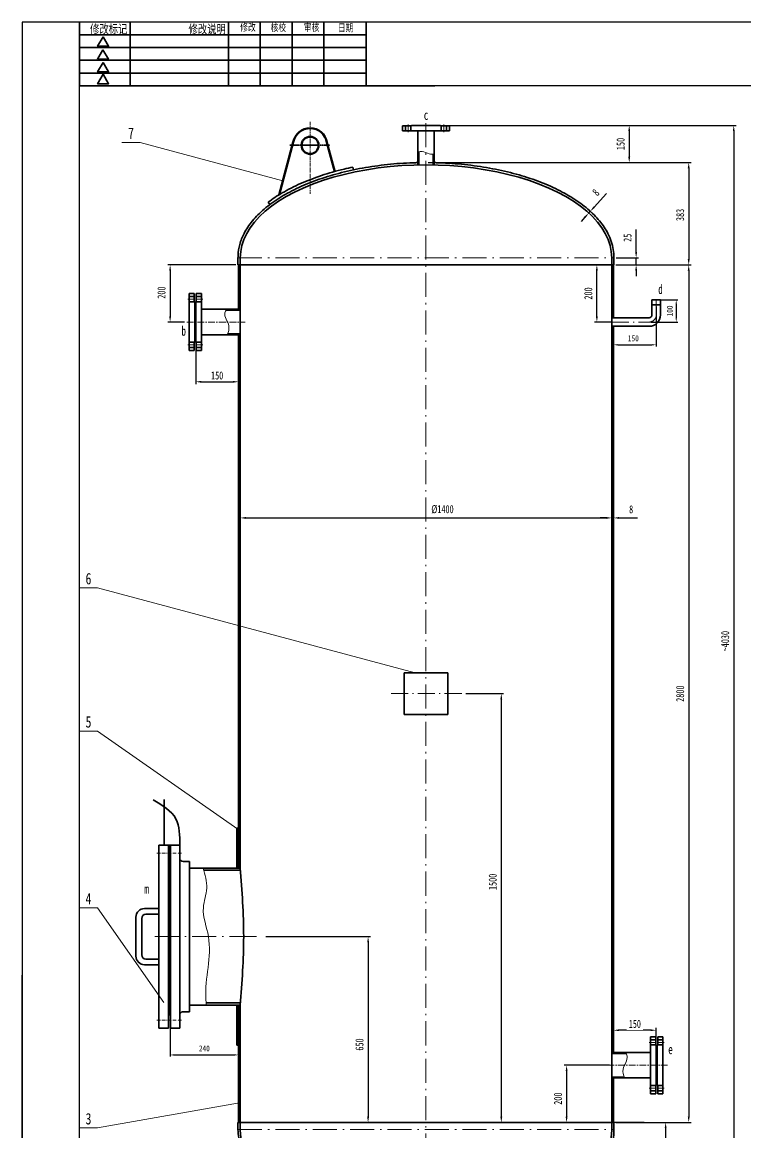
# Model space of a CAD drawing. Header units: millimetres. Extents: x 15321 to 20073, y 1648 to 8378.
# Drawn here: x 15321 to 17854, y 4491 to 8376 of the extents above; entities that cross this region are included whole.
import ezdxf
from ezdxf.enums import TextEntityAlignment as Align

# ---------------------------------------------------------------- set-up
doc = ezdxf.new("R2010")
doc.units = ezdxf.units.MM
doc.header["$MEASUREMENT"] = 0
doc.linetypes.add('ACAD_ISO10W100', pattern=[18.7, 12, -3, 0.7, -3])
doc.linetypes.add('CENTER', pattern=[101.6, 63.5, -12.7, 12.7, -12.7])
doc.layers.get('0').update_dxf_attribs({"lineweight": 35})
for name, color, linetype, lineweight in [('3轮廓、图框', 7, 'Continuous', 40), ('中心线', 1, 'ACAD_ISO10W100', 18), ('中粗线', 4, 'Continuous', 35), ('粗实线', 2, 'Continuous', 70), ('细实线', 7, 'Continuous', 18)]:
    doc.layers.add(name, color=color, linetype=linetype, lineweight=lineweight)
doc.layers.add('4文字、标注、剖面线', color=7, linetype='Continuous')
doc.styles.add('HGCAD', font='', dxfattribs={"width": 0.75})
doc.styles.add('样式 2', font='', dxfattribs={"width": 0.7})
doc.styles.get('HGCAD').set_extended_font_data('SimSun')
doc.styles.get('样式 2').set_extended_font_data('SimSun')
doc.dimstyles.new('HGCAD-5', dxfattribs={"dimscale": 6, "dimtxt": 3.5, "dimasz": 2.5, "dimexe": 1, "dimexo": 1, "dimgap": 2, "dimtad": 1, "dimdec": 1, "dimdsep": 46, "dimtxsty": 'HGCAD', "dimcen": 0, "dimadec": 1, "dimazin": 0, "dimtfac": 1, "dimtdec": 1, "dimtmove": 0, "dimatfit": 1, "dimfxl": 1, "dimtfill": 1, "dimtfillclr": 256, "dimtolj": 1, "dimtzin": 0, "dimarcsym": 1})
doc.dimstyles.new('HGCAD-7', dxfattribs={"dimscale": 8, "dimtxt": 3.5, "dimasz": 2.5, "dimexe": 1, "dimexo": 1, "dimgap": 2, "dimtad": 1, "dimdec": 1, "dimdsep": 46, "dimtxsty": 'HGCAD', "dimcen": 0, "dimadec": 1, "dimazin": 0, "dimtfac": 1, "dimtdec": 1, "dimtmove": 0, "dimatfit": 1, "dimfxl": 1, "dimtfill": 1, "dimtfillclr": 256, "dimtolj": 1, "dimtzin": 0, "dimarcsym": 1})
doc.dimstyles.new('HGCAD-7-1.5', dxfattribs={"dimscale": 8, "dimtxt": 3.5, "dimasz": 2.5, "dimexe": 1, "dimexo": 1, "dimgap": 2, "dimtad": 1, "dimdec": 0, "dimlfac": 0.666667, "dimdsep": 46, "dimtxsty": 'HGCAD', "dimcen": 0, "dimadec": 0, "dimazin": 0, "dimtfac": 1, "dimtdec": 0, "dimtmove": 0, "dimatfit": 1, "dimfxl": 1, "dimtfill": 1, "dimtfillclr": 256, "dimtolj": 1, "dimtzin": 0, "dimarcsym": 1})

# ---------------------------------------------------------------- blocks, each defined once
blk = doc.blocks.new('*D5')
at = {"layer": 'Defpoints', "color": 0, "ltscale": 7}
for p in [(16734.5, 7885.6), (17390.5, 7527.6), (17654.1, 7527.6)]:
    blk.add_point(p, dxfattribs=at)
at = {"layer": '细实线', "color": 0, "lineweight": -2, "ltscale": 7}
for p, q in [((16742.5, 7885.6), (17662.1, 7885.6)), ((17654.1, 7865.6), (17654.1, 7547.6)), ((17398.5, 7527.6), (17662.1, 7527.6))]:
    blk.add_line(p, q, dxfattribs=at)
at = {"layer": '细实线', "color": 0, "ltscale": 7}
for points in [[(17650.7, 7865.6), (17657.4, 7865.6), (17654.1, 7885.6)], [(17650.7, 7547.6), (17657.4, 7547.6), (17654.1, 7527.6)]]:
    blk.add_solid(points, dxfattribs=at)
at = {"layer": '细实线', "color": 0, "ltscale": 7, "insert": (17624.1, 7702.4), "char_height": 28, "attachment_point": 5, "rotation": 90, "style": 'HGCAD', "bg_fill": 3, "box_fill_scale": 1.25, "bg_fill_color": 256, "bg_fill_true_color": 13158600, "bg_fill_transparency": 4273404}
blk.add_mtext('\\A1;383', dxfattribs=at)
blk = doc.blocks.new('*D6')
at = {"layer": 'Defpoints', "color": 0, "ltscale": 7}
for p in [(17392.5, 7552.6), (17392.5, 7527.6), (17470, 7527.6)]:
    blk.add_point(p, dxfattribs=at)
at = {"layer": '细实线', "color": 0, "lineweight": -2, "ltscale": 7}
for p, q in [((17470, 7572.6), (17470, 7651.6)), ((17400.5, 7552.6), (17478, 7552.6)), ((17470, 7527.6), (17470, 7552.6)), ((17400.5, 7527.6), (17478, 7527.6)), ((17470, 7507.6), (17470, 7487.6))]:
    blk.add_line(p, q, dxfattribs=at)
at = {"layer": '细实线', "color": 0, "ltscale": 7}
for points in [[(17466.7, 7572.6), (17473.4, 7572.6), (17470, 7552.6)], [(17466.7, 7507.6), (17473.4, 7507.6), (17470, 7527.6)]]:
    blk.add_solid(points, dxfattribs=at)
at = {"layer": '细实线', "color": 0, "ltscale": 7, "insert": (17440, 7622.4), "char_height": 28, "attachment_point": 5, "rotation": 90, "style": 'HGCAD', "bg_fill": 3, "box_fill_scale": 1.25, "bg_fill_color": 256, "bg_fill_true_color": 13158600, "bg_fill_transparency": 4262028}
blk.add_mtext('\\A1;25', dxfattribs=at)
blk = doc.blocks.new('*D7')
at = {"layer": 'Defpoints', "color": 0, "ltscale": 7}
for p in [(17332.6, 7527.6), (17390.5, 7527.6), (17390.5, 7327.6)]:
    blk.add_point(p, dxfattribs=at)
at = {"layer": '细实线', "color": 0, "lineweight": -2, "ltscale": 7}
for p, q in [((17382.5, 7527.6), (17324.6, 7527.6)), ((17332.6, 7347.6), (17332.6, 7507.6)), ((17382.5, 7327.6), (17324.6, 7327.6))]:
    blk.add_line(p, q, dxfattribs=at)
at = {"layer": '细实线', "color": 0, "ltscale": 7}
for points in [[(17329.2, 7507.6), (17335.9, 7507.6), (17332.6, 7527.6)], [(17329.2, 7347.6), (17335.9, 7347.6), (17332.6, 7327.6)]]:
    blk.add_solid(points, dxfattribs=at)
at = {"layer": '细实线', "color": 0, "ltscale": 7, "insert": (17302.6, 7427.6), "char_height": 28, "attachment_point": 5, "rotation": 90, "style": 'HGCAD', "bg_fill": 3, "box_fill_scale": 1.25, "bg_fill_color": 256, "bg_fill_true_color": 13158600, "bg_fill_transparency": 4333004}
blk.add_mtext('\\A1;200', dxfattribs=at)
blk = doc.blocks.new('*D3')
at = {"layer": 'Defpoints', "color": 0, "ltscale": 7}
for p in [(17390.5, 7527.6), (17390.5, 4527.6), (17654.1, 4527.6)]:
    blk.add_point(p, dxfattribs=at)
at = {"layer": '细实线', "color": 0, "lineweight": -2, "ltscale": 7}
for p, q in [((17398.5, 7527.6), (17662.1, 7527.6)), ((17654.1, 7507.6), (17654.1, 4547.6)), ((17398.5, 4527.6), (17662.1, 4527.6))]:
    blk.add_line(p, q, dxfattribs=at)
at = {"layer": '细实线', "color": 0, "ltscale": 7}
for points in [[(17650.7, 7507.6), (17657.4, 7507.6), (17654.1, 7527.6)], [(17650.7, 4547.6), (17657.4, 4547.6), (17654.1, 4527.6)]]:
    blk.add_solid(points, dxfattribs=at)
at = {"layer": '细实线', "color": 0, "ltscale": 7, "insert": (17624.1, 6027.6), "char_height": 28, "attachment_point": 5, "rotation": 90, "style": 'HGCAD', "bg_fill": 3, "box_fill_scale": 1.25, "bg_fill_color": 256, "bg_fill_true_color": 13158600, "bg_fill_transparency": 4562892}
blk.add_mtext('\\A1;2800', dxfattribs=at)
blk = doc.blocks.new('*D8')
at = {"layer": 'Defpoints', "color": 0, "ltscale": 7}
for p in [(17384.5, 4727.6), (17226.6, 4527.6), (17506.4, 4527.6)]:
    blk.add_point(p, dxfattribs=at)
at = {"layer": '细实线', "color": 0, "lineweight": -2, "ltscale": 7}
for p, q in [((17376.5, 4727.6), (17218.6, 4727.6)), ((17226.6, 4707.6), (17226.6, 4547.6)), ((17498.4, 4527.6), (17218.6, 4527.6))]:
    blk.add_line(p, q, dxfattribs=at)
at = {"layer": '细实线', "color": 0, "ltscale": 7}
for points in [[(17223.3, 4707.6), (17229.9, 4707.6), (17226.6, 4727.6)], [(17223.3, 4547.6), (17229.9, 4547.6), (17226.6, 4527.6)]]:
    blk.add_solid(points, dxfattribs=at)
at = {"layer": '细实线', "color": 0, "ltscale": 7, "insert": (17196.6, 4610.8), "char_height": 28, "attachment_point": 5, "rotation": 90, "style": 'HGCAD', "bg_fill": 3, "box_fill_scale": 1.25, "bg_fill_color": 256, "bg_fill_true_color": 13158600, "bg_fill_transparency": 0}
blk.add_mtext('\\A1;200', dxfattribs=at)
blk = doc.blocks.new('*D9')
at = {"layer": 'Defpoints', "color": 0, "ltscale": 7}
for p in [(17390.5, 4527.6), (17269.5, 3869.4), (17573.3, 3869.4)]:
    blk.add_point(p, dxfattribs=at)
at = {"layer": '细实线', "color": 0, "lineweight": -2, "ltscale": 7}
for p, q in [((17398.5, 4527.6), (17581.3, 4527.6)), ((17573.3, 4507.6), (17573.3, 3889.4)), ((17277.5, 3869.4), (17581.3, 3869.4))]:
    blk.add_line(p, q, dxfattribs=at)
at = {"layer": '细实线', "color": 0, "ltscale": 7}
for points in [[(17569.9, 4507.6), (17576.6, 4507.6), (17573.3, 4527.6)], [(17569.9, 3889.4), (17576.6, 3889.4), (17573.3, 3869.4)]]:
    blk.add_solid(points, dxfattribs=at)
at = {"layer": '细实线', "color": 0, "ltscale": 7, "insert": (17543.3, 4155.9), "char_height": 28, "attachment_point": 5, "rotation": 90, "style": 'HGCAD', "bg_fill": 3, "box_fill_scale": 1.25, "bg_fill_color": 256, "bg_fill_true_color": 13158600, "bg_fill_transparency": 1387736}
blk.add_mtext('\\A1;698', dxfattribs=at)
blk = doc.blocks.new('*D10')
at = {"layer": 'Defpoints', "color": 0, "ltscale": 7}
for p in [(16785.5, 8015.6), (17269.5, 3869.4), (17811.7, 3869.4)]:
    blk.add_point(p, dxfattribs=at)
at = {"layer": '细实线', "color": 0, "lineweight": -2, "ltscale": 7}
for p, q in [((16793.5, 8015.6), (17819.7, 8015.6)), ((17811.7, 7995.6), (17811.7, 3889.4)), ((17277.5, 3869.4), (17819.7, 3869.4))]:
    blk.add_line(p, q, dxfattribs=at)
at = {"layer": '细实线', "color": 0, "ltscale": 7}
for points in [[(17808.4, 7995.6), (17815, 7995.6), (17811.7, 8015.6)], [(17808.4, 3889.4), (17815, 3889.4), (17811.7, 3869.4)]]:
    blk.add_solid(points, dxfattribs=at)
at = {"layer": '细实线', "color": 0, "ltscale": 7, "insert": (17781.7, 6211.3), "char_height": 28, "attachment_point": 5, "rotation": 90, "style": 'HGCAD', "bg_fill": 3, "box_fill_scale": 1.25, "bg_fill_color": 256, "bg_fill_true_color": 13158600, "bg_fill_transparency": 4623580}
blk.add_mtext('\\A1;~4030', dxfattribs=at)
blk = doc.blocks.new('*D11')
at = {"layer": 'Defpoints', "color": 0, "ltscale": 7}
for p in [(16076.5, 7527.6), (15838.9, 7327.6), (15897.2, 7327.6)]:
    blk.add_point(p, dxfattribs=at)
at = {"layer": '细实线', "color": 0, "lineweight": -2, "ltscale": 7}
for p, q in [((16068.5, 7527.6), (15830.9, 7527.6)), ((15838.9, 7507.6), (15838.9, 7347.6)), ((15889.2, 7327.6), (15830.9, 7327.6))]:
    blk.add_line(p, q, dxfattribs=at)
at = {"layer": '细实线', "color": 0, "ltscale": 7}
for points in [[(15835.5, 7507.6), (15842.2, 7507.6), (15838.9, 7527.6)], [(15835.5, 7347.6), (15842.2, 7347.6), (15838.9, 7327.6)]]:
    blk.add_solid(points, dxfattribs=at)
at = {"layer": '细实线', "color": 0, "ltscale": 7, "insert": (15808.9, 7430.5), "char_height": 28, "attachment_point": 5, "rotation": 90, "style": 'HGCAD', "bg_fill": 3, "box_fill_scale": 1.25, "bg_fill_color": 256, "bg_fill_true_color": 13158600, "bg_fill_transparency": 6881364}
blk.add_mtext('\\A1;200', dxfattribs=at)
blk = doc.blocks.new('*D12')
at = {"layer": 'Defpoints', "color": 0, "ltscale": 7}
for p in [(16166.4, 5177.6), (16076.5, 4527.6), (16531.8, 4527.6)]:
    blk.add_point(p, dxfattribs=at)
at = {"layer": '细实线', "color": 0, "lineweight": -2, "ltscale": 7}
for p, q in [((16174.4, 5177.6), (16539.8, 5177.6)), ((16531.8, 5157.6), (16531.8, 4547.6)), ((16084.5, 4527.6), (16539.8, 4527.6))]:
    blk.add_line(p, q, dxfattribs=at)
at = {"layer": '细实线', "color": 0, "ltscale": 7}
for points in [[(16528.5, 5157.6), (16535.1, 5157.6), (16531.8, 5177.6)], [(16528.5, 4547.6), (16535.1, 4547.6), (16531.8, 4527.6)]]:
    blk.add_solid(points, dxfattribs=at)
at = {"layer": '细实线', "color": 0, "ltscale": 7, "insert": (16501.8, 4800.2), "char_height": 28, "attachment_point": 5, "rotation": 90, "style": 'HGCAD', "bg_fill": 3, "box_fill_scale": 1.25, "bg_fill_color": 256, "bg_fill_true_color": 13158600, "bg_fill_transparency": 4339932}
blk.add_mtext('\\A1;650', dxfattribs=at)
blk = doc.blocks.new('*D13')
at = {"layer": 'Defpoints', "color": 0, "ltscale": 7}
for p in [(17303.4, 7709.8), (17308.8, 7715.7), (17309.6, 7715)]:
    blk.add_point(p, dxfattribs=at)
at = {"layer": '细实线', "color": 0, "lineweight": -2, "ltscale": 7}
for p, q in [((17323, 7729.8), (17365.9, 7777.2)), ((17290.8, 7694.2), (17277.4, 7679.4)), ((17304.2, 7709), (17309.6, 7715)), ((17309.4, 7704.4), (17310.2, 7703.7)), ((17314.7, 7710.3), (17315.5, 7709.6))]:
    blk.add_line(p, q, dxfattribs=at)
at = {"layer": '细实线', "color": 0, "ltscale": 7}
for points in [[(17320.6, 7732), (17325.5, 7727.5), (17309.6, 7715)], [(17288.4, 7696.4), (17293.3, 7692), (17304.2, 7709)]]:
    blk.add_solid(points, dxfattribs=at)
at = {"layer": '细实线', "color": 0, "ltscale": 7, "insert": (17328.9, 7781), "char_height": 28, "attachment_point": 5, "rotation": 47.8486, "style": 'HGCAD', "bg_fill": 3, "box_fill_scale": 1.25, "bg_fill_color": 256, "bg_fill_true_color": 13158600, "bg_fill_transparency": 4328988}
blk.add_mtext('\\A1;8', dxfattribs=at)
blk = doc.blocks.new('*D15')
at = {"layer": 'Defpoints', "color": 0, "ltscale": 7}
for p in [(16084.5, 6642.4), (17384.5, 6642.4), (17384.5, 6642.4)]:
    blk.add_point(p, dxfattribs=at)
at = {"layer": '细实线', "color": 0, "lineweight": -2, "ltscale": 7}
blk.add_line((16104.5, 6642.4), (17364.5, 6642.4), dxfattribs=at)
at = {"layer": '细实线', "color": 0, "ltscale": 7}
for points in [[(16104.5, 6645.7), (16104.5, 6639), (16084.5, 6642.4)], [(17364.5, 6645.7), (17364.5, 6639), (17384.5, 6642.4)]]:
    blk.add_solid(points, dxfattribs=at)
at = {"layer": '细实线', "color": 0, "ltscale": 7, "insert": (16792.2, 6672.4), "char_height": 28, "attachment_point": 5, "style": 'HGCAD', "bg_fill": 3, "box_fill_scale": 1.25, "bg_fill_color": 256, "bg_fill_true_color": 13158600, "bg_fill_transparency": 4788636}
blk.add_mtext('\\A1;%%C1400', dxfattribs=at)
blk = doc.blocks.new('*D4')
at = {"layer": 'Defpoints', "color": 0, "ltscale": 7}
for p in [(17384.5, 6642.4), (17390.5, 6642.4), (17390.5, 6642.4)]:
    blk.add_point(p, dxfattribs=at)
at = {"layer": '细实线', "color": 0, "lineweight": -2, "ltscale": 7}
for p, q in [((17364.5, 6642.4), (17344.5, 6642.4)), ((17384.5, 6642.4), (17390.5, 6642.4)), ((17410.5, 6642.4), (17474.4, 6642.4))]:
    blk.add_line(p, q, dxfattribs=at)
at = {"layer": '细实线', "color": 0, "ltscale": 7}
for points in [[(17364.5, 6645.7), (17364.5, 6639), (17384.5, 6642.4)], [(17410.5, 6645.7), (17410.5, 6639), (17390.5, 6642.4)]]:
    blk.add_solid(points, dxfattribs=at)
at = {"layer": '细实线', "color": 0, "ltscale": 7, "insert": (17452.5, 6672.4), "char_height": 28, "attachment_point": 5, "style": 'HGCAD', "bg_fill": 3, "box_fill_scale": 1.25, "bg_fill_color": 256, "bg_fill_true_color": 13158600, "bg_fill_transparency": 1390316}
blk.add_mtext('\\A1;8', dxfattribs=at)
blk = doc.blocks.new('*D16')
at = {"layer": 'Defpoints', "color": 0, "ltscale": 7}
for p in [(16865.7, 6027.6), (16865.7, 4527.6), (16998.1, 4527.6)]:
    blk.add_point(p, dxfattribs=at)
at = {"layer": '细实线', "color": 0, "lineweight": -2, "ltscale": 7}
for p, q in [((16873.7, 6027.6), (17006.1, 6027.6)), ((16998.1, 6007.6), (16998.1, 4547.6)), ((16873.7, 4527.6), (17006.1, 4527.6))]:
    blk.add_line(p, q, dxfattribs=at)
at = {"layer": '细实线', "color": 0, "ltscale": 7}
for points in [[(16994.7, 6007.6), (17001.4, 6007.6), (16998.1, 6027.6)], [(16994.7, 4547.6), (17001.4, 4547.6), (16998.1, 4527.6)]]:
    blk.add_solid(points, dxfattribs=at)
at = {"layer": '细实线', "color": 0, "ltscale": 7, "insert": (16968.1, 5369.2), "char_height": 28, "attachment_point": 5, "rotation": 90, "style": 'HGCAD', "bg_fill": 3, "box_fill_scale": 1.25, "bg_fill_color": 256, "bg_fill_true_color": 13158600, "bg_fill_transparency": 0}
blk.add_mtext('\\A1;1500', dxfattribs=at)
blk = doc.blocks.new('*D17')
at = {"layer": 'Defpoints', "color": 0, "ltscale": 7}
for p in [(15838.5, 4903.6), (16078.5, 4898.6), (16078.5, 4763.8)]:
    blk.add_point(p, dxfattribs=at)
at = {"layer": '细实线', "color": 0, "lineweight": -2, "ltscale": 7}
for p, q in [((15838.5, 4897.6), (15838.5, 4757.8)), ((16078.5, 4892.6), (16078.5, 4757.8)), ((15853.5, 4763.8), (16063.5, 4763.8))]:
    blk.add_line(p, q, dxfattribs=at)
at = {"layer": '细实线', "color": 0, "ltscale": 7}
for points in [[(15853.5, 4766.3), (15853.5, 4761.3), (15838.5, 4763.8)], [(16063.5, 4766.3), (16063.5, 4761.3), (16078.5, 4763.8)]]:
    blk.add_solid(points, dxfattribs=at)
at = {"layer": '细实线', "color": 0, "ltscale": 7, "insert": (15958.7, 4786.3), "char_height": 21, "attachment_point": 5, "style": 'HGCAD', "bg_fill": 3, "box_fill_scale": 1.25, "bg_fill_color": 256, "bg_fill_true_color": 13158600, "bg_fill_transparency": 0}
blk.add_mtext('\\A1;240', dxfattribs=at)
blk = doc.blocks.new('*D19')
at = {"layer": 'Defpoints', "color": 0, "ltscale": 7}
for p in [(17290.8, 8015.6), (17270, 7885.6), (17445.8, 7885.6)]:
    blk.add_point(p, dxfattribs=at)
at = {"layer": '细实线', "color": 0, "lineweight": -2, "ltscale": 7}
for p, q in [((17298.8, 8015.6), (17453.8, 8015.6)), ((17445.8, 7995.6), (17445.8, 7905.6)), ((17278, 7885.6), (17453.8, 7885.6))]:
    blk.add_line(p, q, dxfattribs=at)
at = {"layer": '细实线', "color": 0, "ltscale": 7}
for points in [[(17442.5, 7995.6), (17449.2, 7995.6), (17445.8, 8015.6)], [(17442.5, 7905.6), (17449.2, 7905.6), (17445.8, 7885.6)]]:
    blk.add_solid(points, dxfattribs=at)
at = {"layer": '细实线', "color": 0, "ltscale": 7, "insert": (17415.8, 7950.6), "char_height": 28, "attachment_point": 5, "rotation": 90, "style": 'HGCAD', "bg_fill": 3, "box_fill_scale": 1.25, "bg_fill_color": 256, "bg_fill_true_color": 13158600, "bg_fill_transparency": 0}
blk.add_mtext('\\A1;150', dxfattribs=at)
blk = doc.blocks.new('*D20')
at = {"layer": 'Defpoints', "color": 0, "ltscale": 7}
for p in [(17540.5, 7405.1), (17515.5, 7327.6)]:
    blk.add_point(p, dxfattribs=at)
at = {"layer": '细实线', "color": 0, "lineweight": -2, "ltscale": 7}
for p, q in [((17546.5, 7405.1), (17616.3, 7405.1)), ((17610.3, 7390.1), (17610.3, 7342.6)), ((17521.5, 7327.6), (17616.3, 7327.6))]:
    blk.add_line(p, q, dxfattribs=at)
at = {"layer": '细实线', "color": 0, "ltscale": 7}
for points in [[(17607.8, 7390.1), (17612.8, 7390.1), (17610.3, 7405.1)], [(17607.8, 7342.6), (17612.8, 7342.6), (17610.3, 7327.6)]]:
    blk.add_solid(points, dxfattribs=at)
at = {"layer": '细实线', "color": 0, "ltscale": 7, "insert": (17587.8, 7366.4), "char_height": 21, "attachment_point": 5, "rotation": 90, "style": 'HGCAD', "bg_fill": 3, "box_fill_scale": 1.25, "bg_fill_color": 256, "bg_fill_true_color": 13158600, "bg_fill_transparency": 13303580}
blk.add_mtext('\\A1;100', dxfattribs=at)
at = {"layer": 'Defpoints', "color": 0, "ltscale": 7}
blk.add_point((17610.3, 7327.6), dxfattribs=at)
blk = doc.blocks.new('*D21')
at = {"layer": 'Defpoints', "color": 0, "ltscale": 7}
for p in [(17540.5, 7387.6), (17390.5, 7312.6), (17540.5, 7248)]:
    blk.add_point(p, dxfattribs=at)
at = {"layer": '细实线', "color": 0, "lineweight": -2, "ltscale": 7}
for p, q in [((17540.5, 7381.6), (17540.5, 7242)), ((17390.5, 7306.6), (17390.5, 7242)), ((17405.5, 7248), (17525.5, 7248))]:
    blk.add_line(p, q, dxfattribs=at)
at = {"layer": '细实线', "color": 0, "ltscale": 7}
for points in [[(17405.5, 7250.5), (17405.5, 7245.5), (17390.5, 7248)], [(17525.5, 7250.5), (17525.5, 7245.5), (17540.5, 7248)]]:
    blk.add_solid(points, dxfattribs=at)
at = {"layer": '细实线', "color": 0, "ltscale": 7, "insert": (17460.2, 7270.5), "char_height": 21, "attachment_point": 5, "style": 'HGCAD', "bg_fill": 3, "box_fill_scale": 1.25, "bg_fill_color": 256, "bg_fill_true_color": 13158600, "bg_fill_transparency": 7031920}
blk.add_mtext('\\A1;150', dxfattribs=at)
blk = doc.blocks.new('*D22')
at = {"layer": 'Defpoints', "color": 0, "ltscale": 7}
for p in [(15928.5, 7258.6), (16078.5, 7258.6), (16078.5, 7118.6)]:
    blk.add_point(p, dxfattribs=at)
at = {"layer": '中粗线', "color": 0, "lineweight": -2, "ltscale": 7}
for p, q in [((15928.5, 7250.6), (15928.5, 7110.6)), ((16078.5, 7250.6), (16078.5, 7110.6)), ((15948.5, 7118.6), (16058.5, 7118.6))]:
    blk.add_line(p, q, dxfattribs=at)
at = {"layer": '中粗线', "color": 0, "ltscale": 7}
for points in [[(15948.5, 7121.9), (15948.5, 7115.3), (15928.5, 7118.6)], [(16058.5, 7121.9), (16058.5, 7115.3), (16078.5, 7118.6)]]:
    blk.add_solid(points, dxfattribs=at)
at = {"layer": '中粗线', "color": 0, "ltscale": 7, "insert": (16003.5, 7140.6), "char_height": 28, "attachment_point": 5, "style": 'HGCAD', "bg_fill": 3, "box_fill_scale": 1.25, "bg_fill_color": 256, "bg_fill_true_color": 13158600, "bg_fill_transparency": 5084452}
blk.add_mtext('\\A1;150', dxfattribs=at)
blk = doc.blocks.new('*D23')
at = {"layer": 'Defpoints', "color": 0, "ltscale": 7}
for p in [(17390.5, 4850.1), (17390.5, 4796.6), (17540.5, 4796.6)]:
    blk.add_point(p, dxfattribs=at)
at = {"layer": '中粗线', "color": 0, "lineweight": -2, "ltscale": 7}
for p, q in [((17390.5, 4804.6), (17390.5, 4858.1)), ((17540.5, 4804.6), (17540.5, 4858.1)), ((17520.5, 4850.1), (17410.5, 4850.1))]:
    blk.add_line(p, q, dxfattribs=at)
at = {"layer": '中粗线', "color": 0, "ltscale": 7}
for points in [[(17410.5, 4853.4), (17410.5, 4846.8), (17390.5, 4850.1)], [(17520.5, 4853.4), (17520.5, 4846.8), (17540.5, 4850.1)]]:
    blk.add_solid(points, dxfattribs=at)
at = {"layer": '中粗线', "color": 0, "ltscale": 7, "insert": (17465.5, 4872.1), "char_height": 28, "attachment_point": 5, "style": 'HGCAD', "bg_fill": 3, "box_fill_scale": 1.25, "bg_fill_color": 256, "bg_fill_true_color": 13158600, "bg_fill_transparency": 14302024}
blk.add_mtext('\\A1;150', dxfattribs=at)

msp = doc.modelspace()

# ---------------------------------------------------------------- linework, layer by layer
for p, q in [((15521.14, 8376.48), (15521.14, 8154.26)), ((15698.92, 8376.48), (15698.92, 8154.26)), ((16043.37, 8376.48), (16043.37, 8154.26)), ((16154.48, 8376.48), (16154.48, 8154.26)), ((16265.59, 8376.48), (16265.59, 8154.26)), ((16376.7, 8376.48), (16376.7, 8154.26)), ((16524.85, 8154.26), (16524.85, 8376.48)), ((15521.14, 8332.04), (16524.85, 8332.04)), ((15521.14, 8287.59), (16524.85, 8287.59)), ((15521.14, 8243.15), (16524.85, 8243.15)), ((16524.85, 8198.7), (15521.14, 8198.7))]:
    msp.add_line(p, q)
at = {"linetype": 'ByBlock'}
msp.add_line((15521.14, 8154.26), (16765.59, 8154.26), dxfattribs=at)
at = {"color": 1, "linetype": 'CENTER', "ltscale": 0.07}
msp.add_line((16257.46, 7945.89), (16397.99, 7945.89), dxfattribs=at)
for points in [[(15604.11, 8325.83), (15584.87, 8292.5), (15623.36, 8292.5)], [(15603.88, 8280.14), (15584.64, 8246.81), (15623.13, 8246.81)], [(15604.42, 8235.83), (15585.18, 8202.5), (15623.67, 8202.5)], [(15604.42, 8194.66), (15585.18, 8161.32), (15623.67, 8161.32)]]:
    msp.add_lwpolyline(points, close=True)
at = {"layer": '3轮廓、图框', "const_width": 4.8}
for points in [[(19993.14, 8154.26), (15521.14, 8154.26)], [(15521.14, 8154.26), (15521.14, 1728.48)]]:
    msp.add_lwpolyline(points, dxfattribs=at)
at = {"layer": '4文字、标注、剖面线', "color": 3}
msp.add_line((15321.14, 1648.48), (15321.14, 5042.77), dxfattribs=at)
msp.add_lwpolyline([(20073.14, 1648.48), (20073.14, 8376.48), (15321.14, 8376.48), (15321.14, 1648.48)], close=True, dxfattribs=at)
at = {"layer": '中心线', "color": 1, "linetype": 'CENTER', "ltscale": 0.2}
msp.add_line((16328.74, 8028.18), (16328.74, 7776.57), dxfattribs=at)
at = {"layer": '中心线', "ltscale": 7}
for p, q in [((16671.96, 7991.87), (16671.96, 8018.37)), ((16734.46, 8022.92), (16734.46, 3994.37)), ((16076.46, 7552.62), (17392.46, 7552.62)), ((15785, 5177.62), (16141.46, 5177.62)), ((16078.46, 5177.62), (16141.46, 5177.62)), ((16076.46, 4502.62), (17392.46, 4502.62))]:
    msp.add_line(p, q, dxfattribs=at)
at = {"layer": '中心线', "ltscale": 2}
for p, q in [((15953.46, 7407.62), (15925.46, 7407.62)), ((15897.17, 7327.62), (16101.48, 7327.62)), ((15953.46, 7247.62), (15925.46, 7247.62)), ((17515.46, 4807.62), (17543.46, 4807.62)), ((17580.1, 4727.62), (17367.43, 4727.62)), ((17515.46, 4647.62), (17543.46, 4647.62))]:
    msp.add_line(p, q, dxfattribs=at)
at = {"layer": '中心线', "ltscale": 5}
msp.add_line((16612.35, 6027.62), (16865.73, 6027.62), dxfattribs=at)
at = {"layer": '中心线'}
for p, q in [((15791.93, 5470.12), (15880.96, 5470.12)), ((15791.93, 4885.12), (15880.96, 4885.12))]:
    msp.add_line(p, q, dxfattribs=at)
at = {"layer": '中粗线', "ltscale": 7}
for p, q in [((16651.96, 8013.62), (16651.96, 7996.62)), ((16683.46, 8013.62), (16651.96, 8013.62)), ((16662.96, 7996.62), (16662.96, 8013.62)), ((16680.96, 7996.62), (16680.96, 8013.62)), ((16683.46, 8015.62), (16683.46, 8013.62)), ((16705.96, 7996.62), (16705.96, 7877.31)), ((16478.77, 7869.82), (16480.82, 7860.04)), ((16181.97, 7746.66), (16187.99, 7738.67)), ((16076.46, 7552.62), (16076.46, 7527.62)), ((16084.46, 7552.62), (16084.46, 7527.62)), ((17384.46, 7552.62), (17384.46, 7527.62)), ((17392.46, 7552.62), (17392.46, 7527.62)), ((16076.46, 7527.62), (17392.46, 7527.62)), ((16078.46, 7527.62), (16078.46, 7372.12)), ((16084.46, 7527.62), (16084.46, 5417.62)), ((17384.46, 7527.62), (17384.46, 4527.62)), ((17390.46, 7527.62), (17390.46, 7342.62)), ((17390.46, 7312.62), (17390.46, 4772.12)), ((16078.46, 7283.12), (16078.46, 5417.62)), ((16657.6, 6027.62), (16657.6, 6100.04)), ((16657.6, 6100.04), (16734.46, 6100.04)), ((16811.32, 6100.04), (16734.46, 6100.04)), ((16811.32, 6027.62), (16811.32, 6100.04)), ((16657.6, 6027.62), (16657.6, 5955.21)), ((16811.32, 6027.62), (16811.32, 5955.21)), ((16657.6, 5955.21), (16734.46, 5955.21)), ((16811.32, 5955.21), (16734.46, 5955.21)), ((15817.83, 5497.62), (15817.83, 5657.16)), ((16072.46, 5557.62), (16072.46, 5417.62)), ((15719.36, 5109.31), (15719.36, 5245.94)), ((15739.36, 5240.94), (15739.36, 5114.31)), ((16072.46, 4937.62), (16072.46, 4797.62)), ((16078.46, 4937.62), (16078.46, 4527.62)), ((16084.46, 4937.62), (16084.46, 4527.62)), ((17520.46, 4627.62), (17520.46, 4827.62)), ((17520.46, 4827.62), (17538.46, 4827.62)), ((17538.46, 4796.62), (17538.46, 4827.62)), ((17520.46, 4816.62), (17538.46, 4816.62)), ((17520.46, 4798.62), (17538.46, 4798.62)), ((17540.46, 4796.62), (17538.46, 4796.62)), ((17540.46, 4796.62), (17540.46, 4658.62)), ((17540.46, 4796.62), (17540.46, 4796.62)), ((17520.46, 4772.12), (17384.46, 4772.12)), ((17434.16, 4769.12), (17384.46, 4769.12)), ((17429.12, 4686.12), (17384.46, 4686.12)), ((17520.46, 4683.12), (17384.46, 4683.12)), ((17390.46, 4683.12), (17390.46, 4527.62)), ((17520.46, 4656.62), (17538.46, 4656.62)), ((17520.46, 4638.62), (17538.46, 4638.62)), ((17538.46, 4627.62), (17520.46, 4627.62)), ((17538.46, 4658.62), (17538.46, 4627.62)), ((17540.46, 4658.62), (17538.46, 4658.62)), ((16076.46, 4527.62), (17392.46, 4527.62)), ((16076.46, 4527.62), (16076.46, 4502.62)), ((16084.46, 4527.62), (16084.46, 4502.62)), ((17384.46, 4527.62), (17384.46, 4502.62)), ((17392.46, 4527.62), (17392.46, 4502.62))]:
    msp.add_line(p, q, dxfattribs=at)
at = {"layer": '中粗线'}
for p, q in [((16708.96, 7922.81), (16708.96, 7877.37)), ((15948.46, 7427.62), (15930.46, 7427.62)), ((15930.46, 7396.62), (15930.46, 7427.62)), ((15948.46, 7227.62), (15948.46, 7427.62)), ((15925.46, 7396.62), (15925.46, 7258.62)), ((15928.46, 7396.62), (15928.46, 7258.62)), ((15928.46, 7396.62), (15930.46, 7396.62)), ((15928.46, 7396.62), (15928.46, 7396.62)), ((15948.46, 7416.62), (15930.46, 7416.62)), ((15948.46, 7398.62), (15930.46, 7398.62)), ((15948.46, 7372.12), (16084.46, 7372.12)), ((16034.76, 7369.12), (16084.46, 7369.12)), ((15948.46, 7283.12), (16084.46, 7283.12)), ((16039.8, 7286.12), (16084.46, 7286.12)), ((15928.46, 7258.62), (15930.46, 7258.62)), ((15930.46, 7258.62), (15930.46, 7227.62)), ((15948.46, 7256.62), (15930.46, 7256.62)), ((15948.46, 7238.62), (15930.46, 7238.62)), ((15930.46, 7227.62), (15948.46, 7227.62)), ((16072.46, 5557.62), (16078.46, 5557.62)), ((15872.46, 5497.62), (15799.36, 5497.62)), ((15799.36, 5497.62), (15799.36, 5177.62)), ((15833.36, 4857.62), (15833.36, 5497.62)), ((15835.36, 5497.62), (15835.36, 4903.62)), ((15838.46, 5497.62), (15838.46, 4903.62)), ((15840.46, 4857.62), (15840.46, 5497.62)), ((15872.46, 5497.62), (15872.46, 5177.62)), ((15884.46, 5440.12), (15906.46, 5440.12)), ((15906.46, 5440.12), (15906.46, 5177.62)), ((15906.46, 5417.62), (16084.46, 5417.62)), ((15957.01, 5409.62), (16084.46, 5409.62)), ((15799.36, 5275.94), (15749.36, 5275.94)), ((15799.36, 5255.94), (15754.36, 5255.94)), ((15799.36, 4857.62), (15799.36, 5177.62)), ((15872.46, 4857.62), (15872.46, 5177.62)), ((15906.46, 4915.12), (15906.46, 5177.62)), ((15799.36, 5099.31), (15754.36, 5099.31)), ((15799.36, 5079.31), (15749.36, 5079.31)), ((15906.46, 4937.62), (16084.46, 4937.62)), ((15965.24, 4945.62), (16084.46, 4945.62)), ((15835.36, 4903.62), (15833.36, 4903.62)), ((15835.36, 4903.62), (15840.46, 4903.62)), ((15884.46, 4915.12), (15906.46, 4915.12)), ((15833.36, 4857.62), (15799.36, 4857.62)), ((15840.46, 4857.62), (15872.46, 4857.62)), ((16072.46, 4797.62), (16078.46, 4797.62))]:
    msp.add_line(p, q, dxfattribs=at)
for centre, radius, start, end in [((15884.46, 5452.12), 12, 180, 270), ((15749.36, 5245.94), 30, 90, 180), ((15754.36, 5240.94), 15, 90, 180), ((15749.36, 5109.31), 30, 180, 270), ((15754.36, 5114.31), 15, 180, 270), ((15884.46, 4903.12), 12, 90, 180)]:
    msp.add_arc(centre, radius, start, end, dxfattribs=at)
at = {"layer": '中粗线', "ltscale": 7}
for centre, start_param, end_param in [((16734.46, 7552.62), 0, 3.1415927), ((16734.46, 4502.62), 3.1415927, 6.2831853)]:
    msp.add_ellipse(centre, major_axis=(650, 0), ratio=0.5, start_param=start_param, end_param=end_param, dxfattribs=at)
for points, knots in [([(16705.96, 7885.31), (16700.36, 7885.19), (16694.77, 7885.03), (16658.99, 7883.79), (16628.94, 7881.69), (16569.71, 7875.44), (16540.52, 7871.28), (16483.55, 7860.98), (16455.77, 7854.84), (16402.14, 7840.69), (16376.3, 7832.67), (16327.03, 7814.92), (16303.61, 7805.18), (16259.63, 7784.13), (16239.07, 7772.83), (16201.2, 7748.86), (16183.89, 7736.2), (16152.85, 7709.7), (16139.12, 7695.87), (16115.54, 7667.26), (16105.69, 7652.49), (16091.45, 7624.85), (16086.41, 7612.09), (16079.29, 7586.28), (16077.2, 7573.24), (16076.51, 7557.66), (16076.46, 7555.14), (16076.46, 7552.62)], [1.6143879, 1.6143879, 1.6143879, 1.6143879, 1.6400829, 1.6400829, 1.7788998, 1.7788998, 1.9177167, 1.9177167, 2.0565336, 2.0565336, 2.1953506, 2.1953506, 2.3341675, 2.3341675, 2.4729844, 2.4729844, 2.6118013, 2.6118013, 2.7506182, 2.7506182, 2.8894351, 2.8894351, 3.0044403, 3.0044403, 3.1194454, 3.1194454, 3.1415927, 3.1415927, 3.1415927, 3.1415927]), ([(16181.97, 7746.66), (16197.08, 7758.05), (16213.49, 7768.92), (16251.14, 7790.96), (16272.74, 7801.96), (16318.62, 7822.33), (16342.91, 7831.69), (16393.72, 7848.62), (16420.25, 7856.19), (16457.91, 7865.28), (16468.29, 7867.62), (16478.77, 7869.82)], [0.5857279, 0.5857279, 0.5857279, 0.5857279, 0.70681205, 0.70681205, 0.8448981, 0.8448981, 0.98298416, 0.98298416, 1.12107022, 1.12107022, 1.17268932, 1.17268932, 1.17268932, 1.17268932]), ([(17392.46, 7552.62), (17392.46, 7562.17), (17391.66, 7571.71), (17388.46, 7590.71), (17386.06, 7600.16), (17379.72, 7618.88), (17375.76, 7628.15), (17363.27, 7652.41), (17353.43, 7667.19), (17329.86, 7695.79), (17316.14, 7709.63), (17285.11, 7736.13), (17267.81, 7748.8), (17229.95, 7772.77), (17209.4, 7784.08), (17165.42, 7805.12), (17142.01, 7814.87), (17092.75, 7832.63), (17066.91, 7840.65), (17013.29, 7854.81), (16985.51, 7860.95), (16928.55, 7871.26), (16899.36, 7875.42), (16840.13, 7881.68), (16810.08, 7883.78), (16774.25, 7885.03), (16768.61, 7885.19), (16762.96, 7885.31)], [0, 0, 0, 0, 0.0839712, 0.0839712, 0.1679425, 0.1679425, 0.2519137, 0.2519137, 0.3907307, 0.3907307, 0.5295476, 0.5295476, 0.6683645, 0.6683645, 0.8071814, 0.8071814, 0.9459983, 0.9459983, 1.0848152, 1.0848152, 1.2236322, 1.2236322, 1.3624491, 1.3624491, 1.501266, 1.501266, 1.5272047, 1.5272047, 1.5272047, 1.5272047]), ([(16076.46, 4502.62), (16076.46, 4493.08), (16077.26, 4483.53), (16080.46, 4464.54), (16082.85, 4455.09), (16089.2, 4436.37), (16093.15, 4427.1), (16105.64, 4402.83), (16115.49, 4388.06), (16139.06, 4359.45), (16152.78, 4345.62), (16183.8, 4319.12), (16201.1, 4306.45), (16238.96, 4282.47), (16259.52, 4271.17), (16303.49, 4250.12), (16326.91, 4240.38), (16376.17, 4222.61), (16402.01, 4214.6), (16455.62, 4200.44), (16483.4, 4194.29), (16540.36, 4183.99), (16569.55, 4179.83), (16628.79, 4173.57), (16658.83, 4171.46), (16698.82, 4170.07), (16708.64, 4169.84), (16718.46, 4169.72)], [3.1415927, 3.1415927, 3.1415927, 3.1415927, 3.2255639, 3.2255639, 3.3095352, 3.3095352, 3.3935064, 3.3935064, 3.5323233, 3.5323233, 3.6711402, 3.6711402, 3.8099571, 3.8099571, 3.9487741, 3.9487741, 4.087591, 4.087591, 4.2264079, 4.2264079, 4.3652248, 4.3652248, 4.5040417, 4.5040417, 4.6428586, 4.6428586, 4.6879217, 4.6879217, 4.6879217, 4.6879217]), ([(16750.46, 4169.72), (16760.23, 4169.84), (16769.99, 4170.07), (16809.93, 4171.46), (16839.97, 4173.55), (16899.21, 4179.81), (16928.4, 4183.96), (16985.37, 4194.26), (17013.15, 4200.4), (17066.77, 4214.56), (17092.61, 4222.57), (17141.88, 4240.33), (17165.3, 4250.07), (17209.29, 4271.11), (17229.85, 4282.41), (17267.72, 4306.38), (17285.03, 4319.05), (17316.06, 4345.55), (17329.79, 4359.38), (17353.37, 4387.98), (17363.22, 4402.76), (17377.47, 4430.4), (17382.5, 4443.16), (17389.63, 4468.96), (17391.71, 4482), (17392.4, 4497.59), (17392.46, 4500.11), (17392.46, 4502.62)], [4.7368562, 4.7368562, 4.7368562, 4.7368562, 4.7816756, 4.7816756, 4.9204925, 4.9204925, 5.0593094, 5.0593094, 5.1981263, 5.1981263, 5.3369432, 5.3369432, 5.4757601, 5.4757601, 5.614577, 5.614577, 5.753394, 5.753394, 5.8922109, 5.8922109, 6.0310278, 6.0310278, 6.1460329, 6.1460329, 6.2610381, 6.2610381, 6.2831853, 6.2831853, 6.2831853, 6.2831853])]:
    msp.add_open_spline(points, degree=3, knots=knots, dxfattribs=at)
for points in [[(15779.48, 5656.26), (15859.09, 5589.45), (15872.46, 5497.62)], [(16084.46, 5417.62), (16096.33, 5177.62), (16084.46, 4937.62)]]:
    msp.add_spline(points, degree=3, dxfattribs=at)
at = {"layer": '粗实线', "linetype": 'Continuous', "ltscale": 0.1}
for p, q in [((16220.45, 7772.83), (16269.74, 7956.81)), ((16415.34, 7853.51), (16387.88, 7955.99))]:
    msp.add_line(p, q, dxfattribs=at)
msp.add_circle((16328.74, 7945.89), 30, dxfattribs=at)
msp.add_arc((16328.74, 7945.89), 60, 9.69771, 169.51174, dxfattribs=at)
at = {"layer": '细实线', "color": 4, "ltscale": 8}
for p, q in [((15734.11, 7955.72), (15670.11, 7955.72)), ((15585.14, 6397.7), (15521.14, 6397.7)), ((15585.14, 5896.69), (15521.14, 5896.69)), ((15585.14, 5278.23), (15521.14, 5278.23)), ((15585.14, 4508.35), (15521.14, 4508.35))]:
    msp.add_line(p, q, dxfattribs=at)
at = {"layer": '细实线', "ltscale": 7}
for p, q in [((16233.59, 7821.88), (15734.11, 7955.72)), ((16696.03, 6100.04), (15585.14, 6397.7)), ((16075.7, 5553.21), (15585.14, 5896.69)), ((15816.8, 4947.39), (15585.14, 5278.23))]:
    msp.add_line(p, q, dxfattribs=at)
for points, knots in [([(16705.96, 7921.7), (16711.12, 7923.78), (16724.27, 7926.98), (16742.8, 7914.86), (16757, 7914.73), (16762.96, 7915.47)], [14.2971876, 14.2971876, 14.2971876, 14.2971876, 30.584688, 55.9088054, 73.8347267, 73.8347267, 73.8347267, 73.8347267]), ([(17431.92, 4772.12), (17435.12, 4768.11), (17445.7, 4750.81), (17418.13, 4718.79), (17425.66, 4693.33), (17430.48, 4683.12)], [11.284251, 11.284251, 11.284251, 11.284251, 26.0758395, 73.6724977, 105.9945647, 105.9945647, 105.9945647, 105.9945647])]:
    msp.add_open_spline(points, degree=3, knots=knots, dxfattribs=at)
at = {"layer": '细实线', "ltscale": 2}
msp.add_open_spline([(16037, 7372.12), (16033.79, 7368.11), (16023.21, 7350.81), (16050.79, 7318.79), (16043.26, 7293.33), (16038.44, 7283.12)], degree=3, knots=[11.284251, 11.284251, 11.284251, 11.284251, 26.0758395, 73.6724977, 105.9945647, 105.9945647, 105.9945647, 105.9945647], dxfattribs=at)
at = {"layer": '细实线', "ltscale": 7}
msp.add_spline([(15954.67, 5417.62), (15967.12, 5347), (15955.18, 5279.24), (15973.09, 5177.62), (15964.01, 4960.95), (15966.05, 4937.62)], degree=3, dxfattribs=at)

# ---------------------------------------------------------------- texts
at = {"attachment_point": 1, "style": 'HGCAD'}
for s, insert, char_height, width in [('修改标记', (15558.58, 8368.34), 31.111, 200.5208), ('修改说明', (15903.23, 8368.05), 31.111, 200.5208), ('修改', (16084.07, 8371.98), 25.926, 167.1007), ('核校', (16190.66, 8370.71), 25.926, 167.1007), ('审核', (16306.67, 8371.33), 25.926, 167.1007), ('日期', (16425.83, 8370.04), 25.926, 167.1007)]:
    msp.add_mtext(s, dxfattribs=dict(at, insert=insert, char_height=char_height, width=width))
at = {"layer": '4文字、标注、剖面线', "style": '样式 2', "width": 0.7}
for s, p in [('c', (16726.77, 8034.97)), ('b', (15878.39, 7279.74)), ('m', (15748.84, 5327.85)), ('e', (17582.3, 4766.54))]:
    msp.add_text(s, height=33.6, dxfattribs=at).set_placement(p)
at = {"layer": '细实线', "color": 3, "ltscale": 7, "style": 'HGCAD', "width": 0.75}
for s, p in [('7', (15702.11, 7987.72)), ('6', (15553.14, 6429.7)), ('5', (15553.14, 5928.69)), ('4', (15553.14, 5310.23)), ('3', (15553.14, 4540.35))]:
    msp.add_text(s, height=40, dxfattribs=at).set_placement(p, align=Align.MIDDLE)

# ---------------------------------------------------------------- next in the draw order: dimensions: what is measured, and where the dimension line sits
at = {"layer": '中粗线', "ltscale": 7}
dim = msp.add_linear_dim(base=(16078.46, 7118.61), p1=(15928.46, 7258.62), p2=(16078.46, 7258.62), text='150', dimstyle='HGCAD-7-1.5', override={"dimgap": 1, "dimdec": 1, "dimadec": 1, "dimtdec": 2}, dxfattribs=at)
dim.commit()
dim.dimension.update_dxf_attribs({"geometry": '*D22', "text_midpoint": (16003.46, 7140.61)})
at = {"layer": '细实线', "ltscale": 7}
dim = msp.add_linear_dim(base=(17654.08, 7527.62), p1=(16734.46, 7885.62), p2=(17390.46, 7527.62), angle=90, text='383', dimstyle='HGCAD-7', dxfattribs=at)
dim.commit()
dim.dimension.update_dxf_attribs({"geometry": '*D5', "text_midpoint": (17654.08, 7702.44), "dimtype": 160})
for base, p1, p2, picture, middle in [((15838.85, 7327.62), (16076.46, 7527.62), (15897.17, 7327.62), '*D11', (15838.85, 7430.54)), ((16531.8, 4527.62), (16166.4, 5177.62), (16076.46, 4527.62), '*D12', (16531.8, 4800.19))]:
    dim = msp.add_linear_dim(base=base, p1=p1, p2=p2, angle=90, dimstyle='HGCAD-7', dxfattribs=at)
    dim.commit()
    dim.dimension.update_dxf_attribs({"geometry": picture, "text_midpoint": middle, "dimtype": 160})

# ---------------------------------------------------------------- next in the draw order: linework, layer by layer
at = {"layer": '中心线', "ltscale": 2}
for p, q in [((15900.46, 7407.62), (15928.46, 7407.62)), ((15900.46, 7247.62), (15928.46, 7247.62))]:
    msp.add_line(p, q, dxfattribs=at)
at = {"layer": '中粗线', "ltscale": 7}
for p, q in [((16762.96, 7996.62), (16762.96, 7877.31)), ((15925.46, 7396.62), (15928.46, 7396.62)), ((15928.46, 7396.62), (15925.46, 7396.62)), ((15925.46, 7258.62), (15928.46, 7258.62)), ((15928.46, 7258.62), (15925.46, 7258.62))]:
    msp.add_line(p, q, dxfattribs=at)
at = {"layer": '中粗线'}
for p, q in [((16759.96, 7915.17), (16759.96, 7877.37)), ((15905.46, 7227.62), (15905.46, 7427.62)), ((15905.46, 7427.62), (15923.46, 7427.62)), ((15923.46, 7396.62), (15923.46, 7427.62)), ((15905.46, 7416.62), (15923.46, 7416.62)), ((15905.46, 7398.62), (15923.46, 7398.62)), ((15925.46, 7396.62), (15923.46, 7396.62)), ((15925.46, 7396.62), (15925.46, 7258.62)), ((15925.46, 7396.62), (15925.46, 7396.62)), ((15928.46, 7396.62), (15928.46, 7258.62)), ((15905.46, 7256.62), (15923.46, 7256.62)), ((15905.46, 7238.62), (15923.46, 7238.62)), ((15923.46, 7227.62), (15905.46, 7227.62)), ((15923.46, 7258.62), (15923.46, 7227.62)), ((15925.46, 7258.62), (15923.46, 7258.62))]:
    msp.add_line(p, q, dxfattribs=at)
at = {"layer": '细实线', "ltscale": 7}
msp.add_line((16081.56, 4595.88), (15585.14, 4508.35), dxfattribs=at)

# ---------------------------------------------------------------- next in the draw order: dimensions: what is measured, and where the dimension line sits
dim = msp.add_linear_dim(base=(17470.05, 7527.62), p1=(17392.46, 7552.62), p2=(17392.46, 7527.62), angle=90, dimstyle='HGCAD-7', dxfattribs=at)
dim.commit()
dim.dimension.update_dxf_attribs({"geometry": '*D6', "text_midpoint": (17470.05, 7622.35), "dimtype": 160})
dim = msp.add_linear_dim(base=(16078.46, 4763.8), p1=(15838.46, 4903.62), p2=(16078.46, 4898.6), dimstyle='HGCAD-5', dxfattribs=at)
dim.commit()
dim.dimension.update_dxf_attribs({"geometry": '*D17', "text_midpoint": (15958.65, 4763.8), "dimtype": 160})

# ---------------------------------------------------------------- next in the draw order: dimensions: what is measured, and where the dimension line sits
dim = msp.add_linear_dim(base=(17332.55, 7527.62), p1=(17390.46, 7327.62), p2=(17390.46, 7527.62), angle=90, dimstyle='HGCAD-7', dxfattribs=at)
dim.commit()
dim.dimension.update_dxf_attribs({"geometry": '*D7', "text_midpoint": (17332.55, 7427.62), "dimtype": 160})

# ---------------------------------------------------------------- next in the draw order: dimensions: what is measured, and where the dimension line sits
dim = msp.add_linear_dim(base=(17654.08, 4527.62), p1=(17390.46, 7527.62), p2=(17390.46, 4527.62), angle=90, text='2800', dimstyle='HGCAD-7', dxfattribs=at)
dim.commit()
dim.dimension.update_dxf_attribs({"geometry": '*D3', "text_midpoint": (17654.08, 6027.62), "dimtype": 160})

# ---------------------------------------------------------------- next in the draw order: dimensions: what is measured, and where the dimension line sits
dim = msp.add_linear_dim(base=(17226.61, 4527.62), p1=(17384.46, 4727.62), p2=(17506.43, 4527.62), angle=90, dimstyle='HGCAD-7', dxfattribs=at)
dim.commit()
dim.dimension.update_dxf_attribs({"geometry": '*D8', "text_midpoint": (17226.61, 4610.82), "dimtype": 160})

# ---------------------------------------------------------------- next in the draw order: dimensions: what is measured, and where the dimension line sits
dim = msp.add_linear_dim(base=(17573.27, 3869.37), p1=(17390.46, 4527.62), p2=(17269.46, 3869.37), angle=90, text='698', dimstyle='HGCAD-7', dxfattribs=at)
dim.commit()
dim.dimension.update_dxf_attribs({"geometry": '*D9', "text_midpoint": (17573.27, 4155.89), "dimtype": 160})

# ---------------------------------------------------------------- next in the draw order: dimensions: what is measured, and where the dimension line sits
dim = msp.add_linear_dim(base=(17811.71, 3869.37), p1=(16785.46, 8015.62), p2=(17269.46, 3869.37), angle=90, text='~4030', dimstyle='HGCAD-7', dxfattribs=at)
dim.commit()
dim.dimension.update_dxf_attribs({"geometry": '*D10', "text_midpoint": (17811.71, 6211.27), "dimtype": 160})

# ---------------------------------------------------------------- next in the draw order: linework, layer by layer
at = {"layer": '中心线', "ltscale": 7}
msp.add_line((16796.96, 7991.87), (16796.96, 8018.37), dxfattribs=at)
at = {"layer": '中心线', "ltscale": 5}
for p, q in [((17540.46, 7405.12), (17540.46, 7352.62)), ((17384.46, 7327.62), (17515.46, 7327.62))]:
    msp.add_line(p, q, dxfattribs=at)
at = {"layer": '中心线', "ltscale": 2}
msp.add_line((17568.46, 4647.62), (17540.46, 4647.62), dxfattribs=at)
at = {"layer": '中心线', "ltscale": 5}
msp.add_arc((17515.46, 7352.62), 25, 270, 0, dxfattribs=at)
at = {"layer": '中粗线', "ltscale": 7}
for p, q in [((16785.46, 8015.62), (16683.46, 8015.62)), ((16785.46, 8015.62), (16785.46, 8013.62)), ((16785.46, 8015.62), (16785.46, 8015.62)), ((16785.46, 8013.62), (16816.96, 8013.62)), ((16787.96, 7996.62), (16787.96, 8013.62)), ((16805.96, 7996.62), (16805.96, 8013.62)), ((16816.96, 7996.62), (16816.96, 8013.62)), ((16651.96, 7996.62), (16816.96, 7996.62)), ((17525.46, 7405.12), (17525.46, 7352.62)), ((17525.46, 7405.12), (17555.46, 7405.12)), ((17525.46, 7387.62), (17555.46, 7387.62)), ((17555.46, 7405.12), (17555.46, 7352.62)), ((17384.46, 7342.62), (17515.46, 7342.62)), ((17384.46, 7312.62), (17515.46, 7312.62)), ((17563.46, 4627.62), (17563.46, 4827.62)), ((17540.46, 4796.62), (17540.46, 4658.62)), ((17543.46, 4796.62), (17543.46, 4658.62)), ((17540.46, 4658.62), (17543.46, 4658.62)), ((17543.46, 4658.62), (17540.46, 4658.62)), ((17543.46, 4658.62), (17545.46, 4658.62)), ((17545.46, 4658.62), (17545.46, 4627.62)), ((17563.46, 4656.62), (17545.46, 4656.62)), ((17563.46, 4638.62), (17545.46, 4638.62)), ((17545.46, 4627.62), (17563.46, 4627.62))]:
    msp.add_line(p, q, dxfattribs=at)
for radius in [10, 40]:
    msp.add_arc((17515.46, 7352.62), radius, 270, 0, dxfattribs=at)

# ---------------------------------------------------------------- next in the draw order: texts
at = {"layer": '4文字、标注、剖面线', "style": '样式 2', "width": 0.7}
msp.add_text('d', height=33.6, dxfattribs=at).set_placement((17547.17, 7425.76))

# ---------------------------------------------------------------- next in the draw order: dimensions: what is measured, and where the dimension line sits
at = {"layer": '细实线', "ltscale": 7}
dim = msp.add_linear_dim(base=(17445.84, 7885.62), p1=(17290.83, 8015.62), p2=(17269.99, 7885.62), angle=90, text='150', dimstyle='HGCAD-7', dxfattribs=at)
dim.commit()
dim.dimension.update_dxf_attribs({"geometry": '*D19', "text_midpoint": (17415.84, 7950.62)})
for base, p1, p2, angle, picture, middle, dimtype in [((17309.62, 7714.95), (17303.42, 7709.77), (17308.79, 7715.7), 47.8486, '*D13', (17351.19, 7760.88), 161), ((16998.08, 4527.62), (16865.73, 6027.62), (16865.73, 4527.62), 90, '*D16', (16998.08, 5369.2), 160)]:
    dim = msp.add_linear_dim(base=base, p1=p1, p2=p2, angle=angle, dimstyle='HGCAD-7', dxfattribs=at)
    dim.commit()
    dim.dimension.update_dxf_attribs({"geometry": picture, "text_midpoint": middle, "dimtype": dimtype})
dim = msp.add_linear_dim(base=(17384.46, 6642.36), p1=(16084.46, 6642.36), p2=(17384.46, 6642.36), text='%%C1400', dimstyle='HGCAD-7', dxfattribs=at)
dim.commit()
dim.dimension.update_dxf_attribs({"geometry": '*D15', "text_midpoint": (16792.16, 6642.36), "dimtype": 160})

# ---------------------------------------------------------------- next in the draw order: dimensions: what is measured, and where the dimension line sits
at = {"layer": '中粗线', "ltscale": 7}
dim = msp.add_linear_dim(base=(17390.46, 4850.1), p1=(17540.46, 4796.62), p2=(17390.46, 4796.62), text='150', dimstyle='HGCAD-7-1.5', override={"dimgap": 1, "dimdec": 1, "dimadec": 1, "dimtdec": 2}, dxfattribs=at)
dim.commit()
dim.dimension.update_dxf_attribs({"geometry": '*D23', "text_midpoint": (17465.46, 4872.1)})
at = {"layer": '细实线', "ltscale": 7}
dim = msp.add_linear_dim(base=(17610.28, 7327.62), p1=(17540.46, 7405.12), p2=(17515.46, 7327.62), angle=90, text='100', dimstyle='HGCAD-5', dxfattribs=at)
dim.commit()
dim.dimension.update_dxf_attribs({"geometry": '*D20', "text_midpoint": (17610.28, 7366.37), "dimtype": 160})
dim = msp.add_linear_dim(base=(17390.46, 6642.36), p1=(17384.46, 6642.36), p2=(17390.46, 6642.36), text='8', dimstyle='HGCAD-7', dxfattribs=at)
dim.commit()
dim.dimension.update_dxf_attribs({"geometry": '*D4', "text_midpoint": (17452.47, 6642.36), "dimtype": 160})

# ---------------------------------------------------------------- next in the draw order: linework, layer by layer
at = {"layer": '中心线', "ltscale": 2}
msp.add_line((17568.46, 4807.62), (17540.46, 4807.62), dxfattribs=at)
at = {"layer": '中粗线', "ltscale": 7}
for p, q in [((17563.46, 4827.62), (17545.46, 4827.62)), ((17545.46, 4796.62), (17545.46, 4827.62)), ((17540.46, 4796.62), (17543.46, 4796.62)), ((17540.46, 4796.62), (17540.46, 4658.62)), ((17543.46, 4796.62), (17540.46, 4796.62)), ((17543.46, 4796.62), (17543.46, 4658.62)), ((17543.46, 4796.62), (17545.46, 4796.62)), ((17543.46, 4796.62), (17543.46, 4796.62)), ((17543.46, 4796.62), (17543.46, 4658.62)), ((17563.46, 4816.62), (17545.46, 4816.62)), ((17563.46, 4798.62), (17545.46, 4798.62))]:
    msp.add_line(p, q, dxfattribs=at)

# ---------------------------------------------------------------- next in the draw order: dimensions: what is measured, and where the dimension line sits
at = {"layer": '细实线', "ltscale": 7}
dim = msp.add_linear_dim(base=(17540.46, 7247.98), p1=(17390.46, 7312.62), p2=(17540.46, 7387.62), text='150', dimstyle='HGCAD-5', dxfattribs=at)
dim.commit()
dim.dimension.update_dxf_attribs({"geometry": '*D21', "text_midpoint": (17460.16, 7247.98), "dimtype": 160})

doc.saveas('drawing.dxf')
